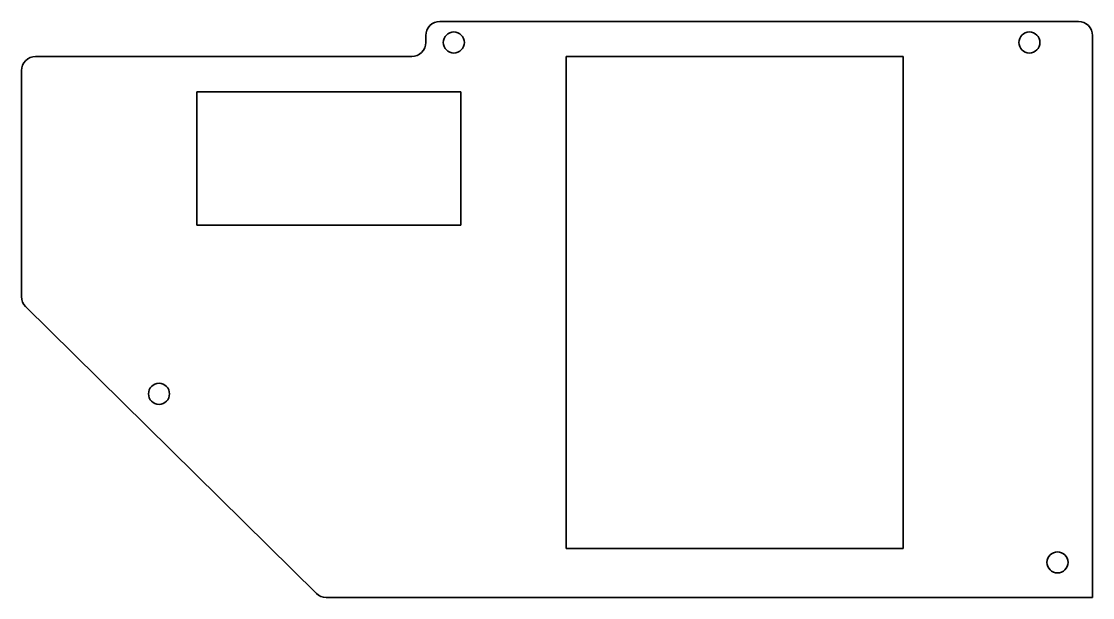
# Model space of a CAD drawing. Extents: x 134 to 286, y 108 to 190.
import ezdxf

# ---------------------------------------------------------------- set-up
doc = ezdxf.new("R2010")
doc.units = 0

msp = doc.modelspace()

# ---------------------------------------------------------------- linework, layer by layer
at = {"color": 7, "lineweight": 35}
for p, q in [((284.299988, 189.5), (193.300003, 189.5)), ((286.299988, 187.5), (286.299988, 107.5)), ((189.300003, 184.5), (135.700012, 184.5)), ((259.299988, 184.5), (211.300003, 184.5)), ((211.300003, 184.5), (211.300003, 114.5)), ((259.299988, 114.5), (259.299988, 184.5)), ((133.700012, 150.336746), (133.700012, 182.5)), ((158.700012, 179.5), (196.300003, 179.5)), ((196.300003, 160.5), (158.700012, 160.5)), ((134.295853, 148.912537), (175.715988, 108.07579)), ((211.300003, 114.5), (259.299988, 114.5)), ((177.120132, 107.5), (286.299988, 107.5))]:
    msp.add_line(p, q, dxfattribs=at)
at = {"color": 7, "lineweight": 35, "ltscale": 0.025}
msp.add_line((191.300003, 187.5), (191.300003, 186.5), dxfattribs=at)
at = {"color": 7, "lineweight": 35, "ltscale": 0.475}
for p, q in [((158.700012, 160.5), (158.700012, 179.5)), ((196.300003, 179.5), (196.300003, 160.5))]:
    msp.add_line(p, q, dxfattribs=at)
at = {"color": 7, "lineweight": 35}
for centre in [(195.300003, 186.5), (277.299988, 186.5), (153.300003, 136.5), (281.299988, 112.5)]:
    msp.add_circle(centre, 1.5, dxfattribs=at)
for centre, start, end in [((193.300003, 187.5), 90.000003, 180.000005), ((284.299988, 187.5), 0, 90.000003), ((189.300003, 186.5), 269.999997, 360), ((135.700012, 182.5), 90.000003, 180.000005), ((135.700012, 150.336746), 180.000005, 225.406341), ((177.120132, 109.5), 225.406341, 269.999997)]:
    msp.add_arc(centre, 2, start, end, dxfattribs=at)

doc.saveas('drawing.dxf')
